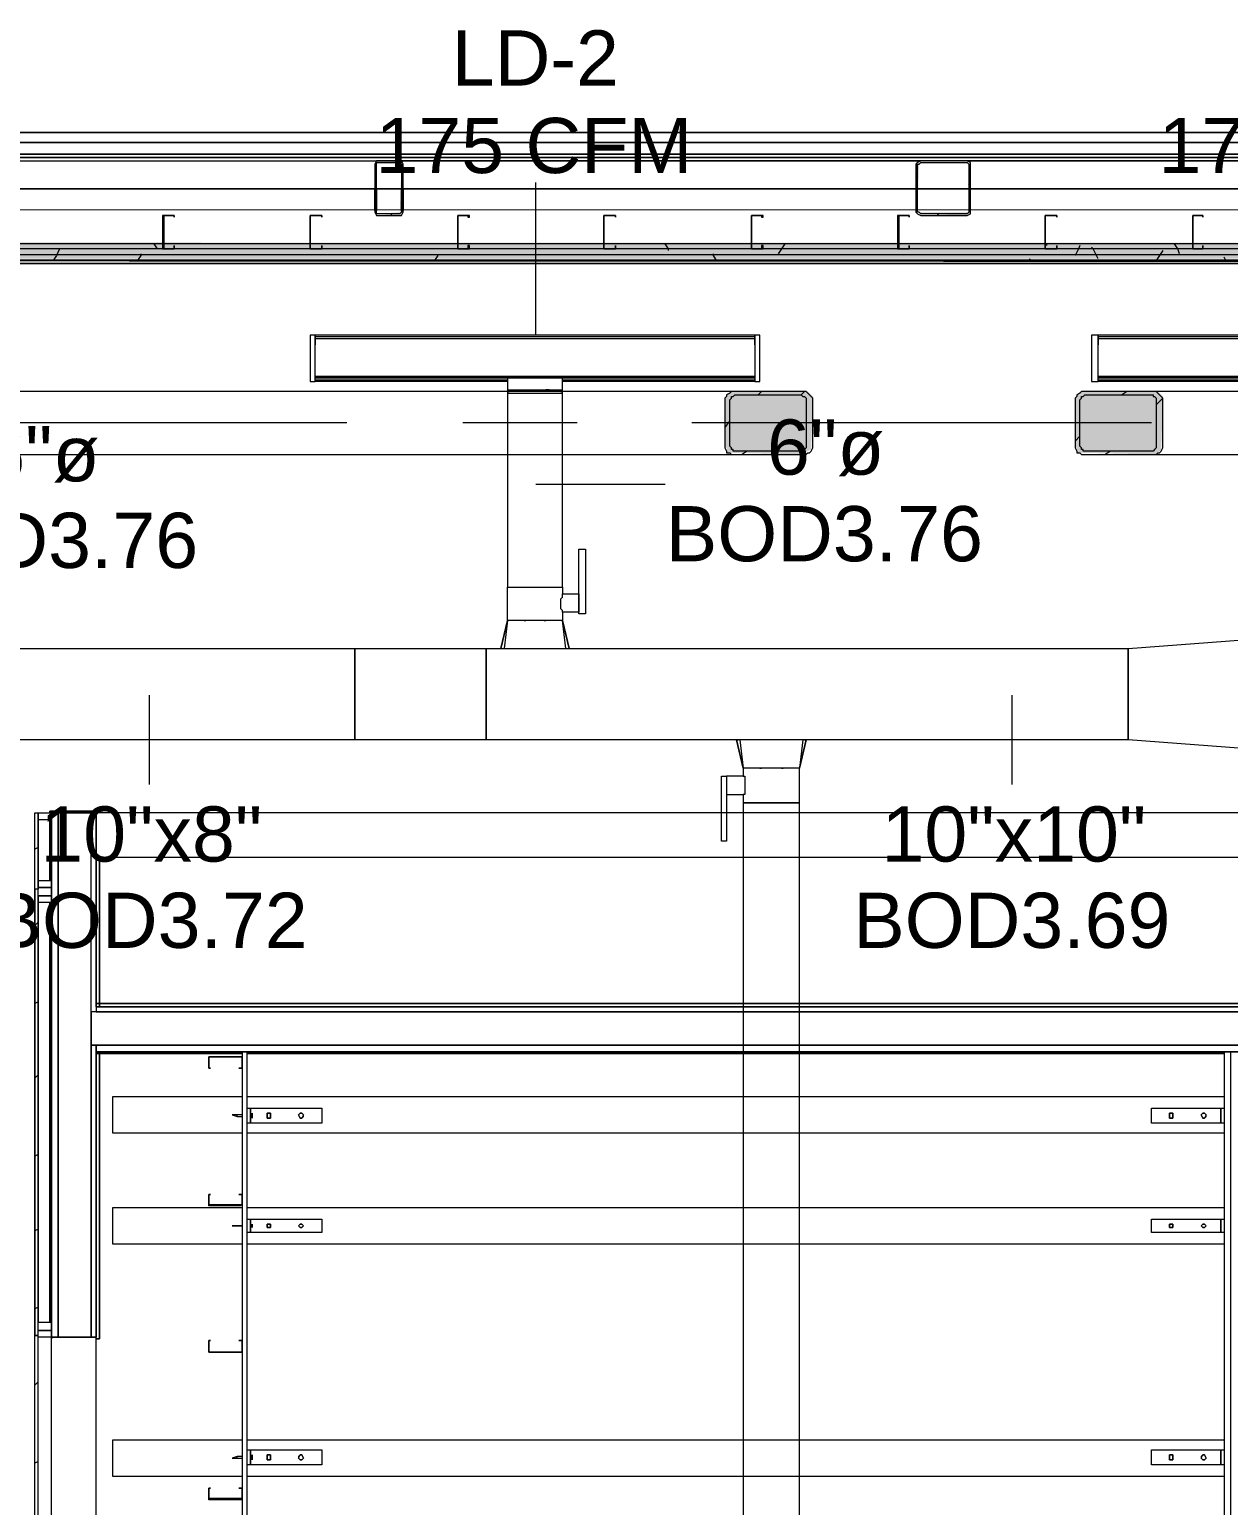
# Model space of a CAD drawing. Header units: metres. Extents: x 29 to 268, y -7 to 151.
# Drawn here: x 76.382 to 79.695, y 44.819 to 48.896 of the extents above; entities that cross this region are included whole.
import ezdxf

# ---------------------------------------------------------------- set-up
doc = ezdxf.new("R2010")
doc.units = ezdxf.units.M
doc.layers.add('HVAC - Ductos', color=5, linetype='Continuous', lineweight=50)
doc.layers.add('PDF2_Geometry', color=7, linetype='Continuous', true_color=0xaaaaaa)
doc.layers.add('PDF2_Solid Fills', color=7, linetype='Continuous', true_color=0xffffff)
doc.layers.add('PDF2_Text', color=7, linetype='Continuous')
doc.styles.add('PDF Helvetica', font='')
doc.styles.get('PDF Helvetica').set_extended_font_data('Helvetica')

msp = doc.modelspace()

# ---------------------------------------------------------------- hatches: boundary and pattern name
at = {"layer": 'PDF2_Solid Fills', "lineweight": 0, "transparency": 33554559}
h = msp.add_hatch(color=256, dxfattribs=at)
h.paths.add_polyline_path([(77.4097, 48.5243), (77.4052, 48.3914), (77.341, 48.3868), (77.4097, 48.3822), (77.4097, 48.3868), (77.4143, 48.5243)])
h.paths.add_polyline_path([(77.4143, 48.5289), (77.4143, 48.5334), (77.3456, 48.5334)])
h.paths.add_polyline_path([(77.341, 48.5243), (77.3364, 48.5243), (77.3364, 48.3914)])
for points in [[(78.9727, 48.3868), (78.9819, 48.3868), (78.9819, 48.5334), (78.8352, 48.5334), (78.8306, 48.5289), (78.8306, 48.3914), (78.8352, 48.396), (78.8398, 48.5289), (78.9773, 48.5289), (78.9773, 48.3914), (78.8352, 48.3914), (78.8443, 48.3868), (78.9727, 48.3822)], [(46.7012, 48.2768), (92.9887, 48.2768), (93.2036, 48.2722), (93.204, 48.2722), (93.204, 48.2906), (46.7012, 48.2906)], [(46.7012, 48.263), (92.9887, 48.263), (93.2024, 48.2585), (93.204, 48.2585), (93.204, 48.2768), (46.7012, 48.2768)], [(78.3219, 47.7268), (78.5185, 47.7222), (78.5189, 47.7222), (78.5189, 47.7268), (78.5327, 47.7314), (78.5419, 47.736), (78.5464, 47.8818), (78.5464, 47.8826), (78.5327, 47.8964), (78.3173, 47.8964), (78.3127, 47.8918), (78.3081, 47.8872), (78.3035, 47.878), (78.3035, 47.7406), (78.3081, 47.7406), (78.3081, 47.7268)], [(79.2752, 47.8872), (79.2706, 47.878), (79.2706, 47.7406), (79.2752, 47.7406), (79.2752, 47.7268), (79.2889, 47.7268), (79.4947, 47.7222), (79.4952, 47.7222), (79.4952, 47.7268), (79.5043, 47.7314), (79.5089, 47.736), (79.5135, 47.8826), (79.4998, 47.8964), (79.2843, 47.8964), (79.2798, 47.8918)]]:
    msp.add_hatch(color=256, dxfattribs=at).paths.add_polyline_path(points)
h = msp.add_hatch(color=256, dxfattribs=at)
h.paths.add_polyline_path([(46.7012, 48.2952), (46.7057, 48.3089), (46.7012, 48.3089)])
h.paths.add_polyline_path([(93.204, 48.3043), (71.4743, 48.3089), (49.552, 48.3089), (49.552, 48.2906), (93.204, 48.2906)])
h.paths.add_polyline_path([(49.5474, 48.2906), (49.5474, 48.3089), (48.7408, 48.3089), (48.7408, 48.2906)])
h.paths.add_polyline_path([(48.7362, 48.2906), (48.7362, 48.3089), (46.7103, 48.3089), (46.7103, 48.2952), (47.4482, 48.2952)])

# ---------------------------------------------------------------- linework, layer by layer
at = {"layer": 'HVAC - Ductos', "lineweight": 0}
for points in [[(77.781, 48.0522), (77.781, 48.4739)], [(78.386, 48.0293), (78.386, 48.0522), (78.386, 48.0476), (77.1714, 48.0476), (77.1714, 48.0522), (77.1714, 48.0293)], [(78.386, 48.0522), (77.1714, 48.0522)], [(80.5448, 48.0293), (80.5448, 48.0522), (80.5448, 48.0476), (79.3348, 48.0476), (79.3348, 48.0522), (79.3348, 48.0293)], [(80.5448, 48.0522), (79.3348, 48.0522)], [(77.1714, 47.9789), (77.1714, 47.988), (77.1714, 47.9972)], [(78.386, 47.9972), (78.386, 47.988), (78.386, 47.9789)], [(79.3348, 47.9789), (79.3348, 47.988), (79.3348, 47.9972)], [(77.7031, 47.9239), (77.1714, 47.9239), (77.1714, 47.9284), (77.1714, 47.9468), (77.1714, 47.956)], [(78.386, 47.956), (78.386, 47.9468), (78.386, 47.9284), (78.386, 47.9239), (77.8543, 47.9239)], [(79.8619, 47.9239), (79.3348, 47.9239), (79.3348, 47.9284), (79.3348, 47.9468), (79.3348, 47.956)], [(77.1714, 47.9422), (77.1714, 47.9468), (77.1714, 47.9514)], [(77.1714, 47.9284), (77.7031, 47.9284)], [(77.8543, 47.9284), (78.386, 47.9284)], [(78.386, 47.9514), (78.386, 47.9468), (78.386, 47.9422)], [(79.3348, 47.9422), (79.3348, 47.9468), (79.3348, 47.9514)], [(79.3348, 47.9284), (79.8619, 47.9284)], [(77.7077, 47.8918), (77.7031, 47.8918), (77.7031, 47.3556), (77.7123, 47.3556), (77.726, 47.3556), (77.7397, 47.3556), (77.7581, 47.3556), (77.781, 47.3556), (77.7994, 47.3556), (77.8177, 47.3556), (77.8315, 47.3556), (77.8451, 47.3556), (77.8543, 47.3556), (77.8543, 47.3372), (77.9002, 47.3372), (77.9002, 47.3326), (77.9002, 47.328), (77.9002, 47.3234), (77.9002, 47.3188), (77.9002, 47.3097), (77.9002, 47.3051), (77.9002, 47.296), (77.9002, 47.2914), (77.9002, 47.2868), (77.8543, 47.2868), (77.8543, 47.2639), (77.8497, 47.2639), (77.8451, 47.2639), (77.8315, 47.2639), (77.8177, 47.2639), (77.7994, 47.2639), (77.781, 47.2639), (77.7581, 47.2639), (77.7397, 47.2639), (77.726, 47.2639), (77.7123, 47.2639), (77.7077, 47.2639), (77.7031, 47.2639), (77.6939, 47.186)], [(77.7031, 47.901), (77.7077, 47.901), (77.726, 47.901), (77.7489, 47.901), (77.781, 47.901), (77.8085, 47.901), (77.836, 47.901), (77.8497, 47.901), (77.8543, 47.901)], [(77.7031, 47.2639), (77.7031, 47.3556), (77.7123, 47.3556), (77.726, 47.3556), (77.7397, 47.3556), (77.7581, 47.3556), (77.781, 47.3556), (77.7994, 47.3556), (77.8177, 47.3556), (77.8315, 47.3556), (77.8451, 47.3556), (77.8543, 47.3556), (77.8543, 47.8918), (77.8497, 47.8918)], [(77.7123, 47.8918), (77.726, 47.8918), (77.7397, 47.8918), (77.7489, 47.8918)], [(77.7535, 47.8918), (77.7581, 47.8918), (77.781, 47.8918), (77.7994, 47.8918), (77.8039, 47.8918)], [(77.8177, 47.901), (77.8085, 47.901)], [(77.8085, 47.8918), (77.8177, 47.8918), (77.8315, 47.8918), (77.8451, 47.8918)], [(77.781, 47.6397), (78.1385, 47.6397)], [(77.8543, 47.2868), (77.8543, 47.2914), (77.8497, 47.296), (77.8497, 47.3051), (77.8497, 47.3143), (77.8497, 47.3234), (77.8543, 47.328), (77.8543, 47.3326), (77.8543, 47.3372)], [(77.6847, 47.186), (77.7031, 47.2639), (77.6847, 47.186)], [(77.7077, 47.2639), (77.7077, 47.2639)], [(77.7077, 47.2639), (77.7077, 47.2639)], [(77.8543, 47.186), (77.8635, 47.186), (77.8681, 47.186), (77.8727, 47.186), (77.8543, 47.2639), (77.8727, 47.186)], [(77.8635, 47.186), (77.8543, 47.2639)], [(77.6847, 47.186), (77.6893, 47.186), (77.6939, 47.186), (77.7031, 47.186)], [(77.6847, 47.186), (77.6847, 47.186)], [(77.7077, 47.186), (77.726, 47.186)], [(77.7306, 47.186), (77.7352, 47.186), (77.7443, 47.186), (77.7581, 47.186), (77.7627, 47.186), (77.7673, 47.186), (77.7902, 47.186), (77.7948, 47.186), (77.7994, 47.186), (77.8131, 47.186), (77.8223, 47.186), (77.8269, 47.186), (77.8315, 47.186), (77.8497, 47.186)], [(77.8727, 47.186), (77.8727, 47.186)], [(76.7131, 47.0576), (76.7131, 46.8101)], [(79.0965, 47.0576), (79.0965, 46.8101)], [(78.3356, 46.9338), (78.3539, 46.856), (78.3356, 46.9338)], [(78.3815, 46.9338), (78.3769, 46.9338), (78.3585, 46.9338), (78.3494, 46.9338), (78.3448, 46.9338), (78.3539, 46.856)], [(78.4089, 46.9338), (78.3997, 46.9338), (78.3906, 46.9338), (78.386, 46.9338)], [(78.4135, 46.9338), (78.4135, 46.9338)], [(78.4456, 46.9338), (78.441, 46.9338), (78.4181, 46.9338)], [(78.4502, 46.9338), (78.4502, 46.9338)], [(78.5235, 46.9338), (78.5281, 46.9338), (78.5235, 46.9338), (78.5189, 46.9338), (78.5143, 46.9338), (78.5052, 46.9338), (78.4869, 46.9338), (78.4777, 46.9338), (78.4731, 46.9338), (78.4639, 46.9338), (78.4548, 46.9338)], [(78.5189, 46.9338), (78.5097, 46.856), (78.5281, 46.9338), (78.5097, 46.856), (78.5052, 46.856)], [(78.5235, 46.9338), (78.5281, 46.9338), (78.5235, 46.9338)], [(78.3631, 46.856), (78.3585, 46.856)], [(78.3815, 46.856), (78.3769, 46.856)], [(78.4089, 46.856), (78.4043, 46.856), (78.3997, 46.856), (78.4043, 46.856)], [(78.4365, 46.856), (78.4319, 46.856), (78.4273, 46.856)], [(78.4593, 46.856), (78.4639, 46.856), (78.4593, 46.856), (78.4548, 46.856)], [(78.4869, 46.856), (78.4823, 46.856)], [(78.5006, 46.856), (78.496, 46.856)], [(78.3539, 46.833), (78.3585, 46.833), (78.3585, 46.8284), (78.3585, 46.8193), (78.3585, 46.8101), (78.3585, 46.801), (78.3585, 46.7918), (78.3585, 46.7872), (78.3585, 46.7826), (78.3539, 46.7826)], [(78.5097, 44.1976), (78.5097, 46.7597), (78.5052, 46.7597), (78.496, 46.7597), (78.4869, 46.7597), (78.4685, 46.7597), (78.4502, 46.7597), (78.4319, 46.7597), (78.4135, 46.7597), (78.3952, 46.7597), (78.3769, 46.7597), (78.3677, 46.7597), (78.3585, 46.7597), (78.3539, 46.7597), (78.3539, 44.1976)]]:
    msp.add_lwpolyline(points, dxfattribs=at)
for points in [[(77.1577, 48.0522), (77.1577, 47.9239), (77.1714, 47.9239), (77.1714, 48.0522)], [(78.386, 47.9376), (77.1714, 47.9376), (77.1714, 48.043), (78.386, 48.043), (78.386, 47.9376), (78.386, 47.933), (77.1714, 47.933), (77.1714, 47.9376)], [(77.1714, 48.0339), (77.1714, 48.0293), (77.1714, 48.0247), (77.1714, 48.0293)], [(78.3997, 48.0522), (78.386, 48.0522), (78.386, 47.9239), (78.3997, 47.9239)], [(78.386, 48.0247), (78.386, 48.0293), (78.386, 48.0339), (78.386, 48.0293)], [(79.3165, 48.0522), (79.3165, 47.9239), (79.3348, 47.9239), (79.3348, 48.0522)], [(80.5448, 47.9376), (79.3348, 47.9376), (79.3348, 48.043), (80.5448, 48.043), (80.5448, 47.9376), (80.5448, 47.933), (79.3348, 47.933), (79.3348, 47.9376)], [(79.3348, 48.0339), (79.3348, 48.0293), (79.3348, 48.0247), (79.3348, 48.0293)], [(77.7031, 47.901), (77.7031, 47.8918), (77.7077, 47.8918), (77.726, 47.8918), (77.7489, 47.8918), (77.781, 47.8918), (77.8085, 47.8918), (77.8315, 47.8918), (77.8497, 47.8918), (77.8543, 47.8918), (77.8543, 47.901), (77.8543, 47.933), (77.8451, 47.933), (77.8315, 47.933), (77.8177, 47.933), (77.7994, 47.933), (77.781, 47.933), (77.7581, 47.933), (77.7397, 47.933), (77.726, 47.933), (77.7123, 47.933), (77.7031, 47.933)], [(77.9185, 47.2822), (77.9002, 47.2822), (77.9002, 47.461), (77.9185, 47.461)], [(77.7535, 47.2639), (77.7489, 47.2639)], [(77.8085, 47.2639), (77.8039, 47.2639)], [(77.2814, 46.9338), (74.2335, 46.9338), (74.2335, 47.186), (77.2814, 47.186)], [(77.2814, 47.186), (77.6435, 47.186), (77.6435, 46.9338), (77.2814, 46.9338)], [(79.4173, 46.9338), (77.6435, 46.9338), (77.6435, 47.186), (79.4173, 47.186)], [(79.7839, 46.9064), (79.4173, 46.9338), (79.4173, 47.186), (79.7839, 47.2134)], [(78.3402, 46.9338), (78.3356, 46.9338)], [(78.5097, 46.856), (78.5052, 46.856), (78.5006, 46.856), (78.496, 46.856), (78.4869, 46.856), (78.4685, 46.856), (78.4502, 46.856), (78.4319, 46.856), (78.4135, 46.856), (78.3952, 46.856), (78.3769, 46.856), (78.3677, 46.856), (78.3631, 46.856), (78.3585, 46.856), (78.3539, 46.856), (78.3539, 46.833), (78.3081, 46.833), (78.3081, 46.6543), (78.2943, 46.6543), (78.2943, 46.833), (78.3081, 46.833), (78.3081, 46.8284), (78.3081, 46.8193), (78.3081, 46.8147), (78.3081, 46.8056), (78.3081, 46.801), (78.3081, 46.7918), (78.3081, 46.7872), (78.3081, 46.7826), (78.3539, 46.7826), (78.3539, 46.7597), (78.3585, 46.7597), (78.3677, 46.7597), (78.3769, 46.7597), (78.3952, 46.7597), (78.4135, 46.7597), (78.4319, 46.7597), (78.4502, 46.7597), (78.4685, 46.7597), (78.4869, 46.7597), (78.496, 46.7597), (78.5052, 46.7597), (78.5097, 46.7597)]]:
    msp.add_lwpolyline(points, close=True, dxfattribs=at)
at = {"layer": 'PDF2_Geometry', "lineweight": 0}
for points in [[(74.3068, 48.6114), (75.8423, 48.6114), (77.3731, 48.6114), (75.8423, 48.6114), (74.3068, 48.6114), (72.7714, 48.6114)], [(78.9085, 48.6114), (80.4394, 48.6114), (81.9748, 48.6114), (80.4394, 48.6114), (78.9085, 48.6114), (77.3731, 48.6114)], [(77.3731, 48.5839), (75.8423, 48.5839)], [(78.9085, 48.5839), (77.3731, 48.5839)], [(80.4394, 48.5839), (78.9085, 48.5839)], [(77.3731, 48.5518), (75.8423, 48.5518)], [(77.3731, 48.5426), (75.8423, 48.5426)], [(77.4143, 48.5243), (77.4097, 48.5334), (77.4052, 48.5334), (77.3456, 48.5334), (77.341, 48.5334), (77.3364, 48.5243), (77.3364, 48.3914), (77.341, 48.3822), (77.3456, 48.3822), (77.4052, 48.3822), (77.4097, 48.3822), (77.4143, 48.3914)], [(77.3456, 48.5289), (77.4052, 48.5289), (77.4097, 48.5243), (77.4097, 48.3914), (77.4052, 48.3868), (77.3456, 48.3868), (77.341, 48.3868), (77.341, 48.3914), (77.341, 48.5243), (77.341, 48.5289)], [(78.9085, 48.5518), (77.3731, 48.5518)], [(78.9085, 48.5426), (77.3731, 48.5426)], [(78.8443, 48.3822), (78.9727, 48.3822), (78.9819, 48.3868), (78.9819, 48.3914), (78.9819, 48.5243), (78.9819, 48.5289), (78.9727, 48.5334), (78.8443, 48.5334), (78.8352, 48.5289), (78.8306, 48.5243), (78.8306, 48.3914), (78.8352, 48.3868)], [(78.9773, 48.3914), (78.9727, 48.3868), (78.8443, 48.3868), (78.8398, 48.3914), (78.8352, 48.3914), (78.8352, 48.5243), (78.8398, 48.5243), (78.8443, 48.5289), (78.9727, 48.5289), (78.9773, 48.5243)], [(80.4394, 48.5518), (78.9085, 48.5518)], [(80.4394, 48.5426), (78.9085, 48.5426)], [(75.8789, 48.4556), (77.3364, 48.4556)], [(77.341, 48.4556), (77.3731, 48.4556)], [(77.3731, 48.4556), (77.4097, 48.4556)], [(77.4143, 48.4556), (78.8306, 48.4556)], [(78.9085, 48.4556), (78.9773, 48.4556), (78.9085, 48.4556), (78.8352, 48.4556)], [(78.9819, 48.4556), (80.4027, 48.4556)], [(76.7819, 48.3822), (76.7543, 48.3822), (76.7497, 48.3822), (76.7497, 48.2906), (76.7543, 48.2906), (76.7819, 48.2906), (76.7819, 48.2997), (76.7819, 48.2906), (76.7543, 48.2906), (76.7543, 48.3822), (76.7819, 48.3822), (76.7819, 48.3776)], [(77.1897, 48.3822), (77.1577, 48.3822), (77.1577, 48.2906), (77.1897, 48.2906), (77.1897, 48.2997), (77.1897, 48.2906), (77.1577, 48.2906), (77.1577, 48.3822), (77.1897, 48.3822), (77.1897, 48.3776)], [(77.5977, 48.3822), (77.5656, 48.3822), (77.5656, 48.2906), (77.5977, 48.2906), (77.5977, 48.2997), (77.5931, 48.2997), (77.5931, 48.2906), (77.5656, 48.2906), (77.5656, 48.3822), (77.5931, 48.3822), (77.5931, 48.3776), (77.5977, 48.3776)], [(78.001, 48.3822), (77.9735, 48.3822), (77.9689, 48.3822), (77.9689, 48.2906), (77.9735, 48.2906), (78.001, 48.2906), (78.001, 48.2997), (78.001, 48.2906), (77.9735, 48.2906), (77.9689, 48.2906), (77.9689, 48.3822), (77.9735, 48.3822), (78.001, 48.3822), (78.001, 48.3776)], [(78.4089, 48.3822), (78.3769, 48.3822), (78.3769, 48.2906), (78.4089, 48.2906), (78.4089, 48.2997), (78.4043, 48.2997), (78.4043, 48.2906), (78.3769, 48.2906), (78.3769, 48.3822), (78.4043, 48.3822), (78.4043, 48.3776), (78.4089, 48.3776)], [(78.8123, 48.3822), (78.7847, 48.3822), (78.7802, 48.3822), (78.7802, 48.2906), (78.7847, 48.2906), (78.8123, 48.2906), (78.8123, 48.2997), (78.8123, 48.2906), (78.7847, 48.2906), (78.7847, 48.3822), (78.8123, 48.3822), (78.8123, 48.3776)], [(79.2202, 48.3822), (79.1881, 48.3822), (79.1881, 48.2906), (79.2202, 48.2906), (79.2202, 48.2997), (79.2202, 48.2906), (79.1881, 48.2906), (79.1881, 48.3822), (79.2202, 48.3822), (79.2202, 48.3776)], [(79.6235, 48.3822), (79.5961, 48.3822), (79.5961, 48.2906), (79.6235, 48.2906), (79.6235, 48.2997), (79.6235, 48.2906), (79.5961, 48.2906), (79.5961, 48.3822), (79.6235, 48.3822), (79.6235, 48.3776)], [(74.4077, 48.2493), (83.4049, 48.2493)], [(74.4077, 48.2493), (83.4049, 48.2493)], [(78.3356, 47.8964), (78.3265, 47.8964), (78.3219, 47.8964), (78.3173, 47.8918), (78.3081, 47.8872), (78.3081, 47.8826), (78.3035, 47.878), (78.3035, 47.8734), (78.3035, 47.7452), (78.3035, 47.7406), (78.3081, 47.7314), (78.3081, 47.7268), (78.3173, 47.7268), (78.3219, 47.7222), (78.3265, 47.7222), (78.3356, 47.7222), (78.5143, 47.7222), (78.5189, 47.7222), (78.5281, 47.7222), (78.5327, 47.7268), (78.5373, 47.7268), (78.5419, 47.7314), (78.5465, 47.7406), (78.5465, 47.7452), (78.5465, 47.8734), (78.5465, 47.878), (78.5419, 47.8826), (78.5373, 47.8872), (78.5327, 47.8918), (78.5281, 47.8964), (78.5189, 47.8964), (78.5143, 47.8964)], [(78.3173, 47.7452), (78.3173, 47.8734), (78.3219, 47.878), (78.3219, 47.8826), (78.3265, 47.8826), (78.331, 47.8872), (78.3356, 47.8872), (78.5143, 47.8872), (78.5189, 47.8826), (78.5235, 47.8826), (78.5281, 47.878), (78.5281, 47.8734), (78.5281, 47.7452), (78.5281, 47.7406), (78.5235, 47.736), (78.5189, 47.7314), (78.5143, 47.7314), (78.3356, 47.7314), (78.331, 47.7314), (78.3265, 47.7314), (78.3265, 47.736), (78.3219, 47.736), (78.3219, 47.7406)], [(79.4815, 47.7222), (79.4861, 47.7222), (79.4952, 47.7222), (79.4998, 47.7268), (79.5043, 47.7268), (79.5089, 47.7314), (79.5135, 47.7406), (79.5135, 47.7452), (79.5135, 47.8734), (79.5135, 47.878), (79.5089, 47.8826), (79.5043, 47.8872), (79.4998, 47.8918), (79.4952, 47.8964), (79.4861, 47.8964), (79.4815, 47.8964), (79.3027, 47.8964), (79.2935, 47.8964), (79.2889, 47.8964), (79.2843, 47.8918), (79.2752, 47.8872), (79.2752, 47.8826), (79.2706, 47.878), (79.2706, 47.8734), (79.2706, 47.7452), (79.2706, 47.7406), (79.2752, 47.7314), (79.2752, 47.7268), (79.2843, 47.7268), (79.2889, 47.7222), (79.2935, 47.7222), (79.3027, 47.7222)], [(79.4952, 47.8734), (79.4952, 47.7452), (79.4952, 47.7406), (79.4906, 47.736), (79.4861, 47.7314), (79.4815, 47.7314), (79.3027, 47.7314), (79.2981, 47.7314), (79.2935, 47.7314), (79.2935, 47.736), (79.2889, 47.736), (79.2889, 47.7406), (79.2843, 47.7452), (79.2843, 47.8734), (79.2889, 47.878), (79.2889, 47.8826), (79.2935, 47.8826), (79.2981, 47.8872), (79.3027, 47.8872), (79.4815, 47.8872), (79.4861, 47.8872), (79.4861, 47.8826), (79.4906, 47.8826), (79.4952, 47.878)], [(76.5756, 46.7368), (76.4427, 46.7368), (76.4427, 46.7322), (76.4427, 46.7368), (76.5756, 46.7368), (76.5756, 46.7322)], [(76.5664, 46.196), (76.5664, 46.7322), (76.5664, 46.6084)], [(80.1185, 46.1822), (80.1185, 46.7322), (80.1185, 46.196), (80.1185, 46.6084), (80.1185, 46.7322), (80.1323, 46.7322), (80.1323, 46.1822), (80.1185, 46.1822), (80.1185, 46.196), (76.5664, 46.196), (76.5664, 46.1822)], [(76.4381, 46.7139), (76.4381, 46.5443)], [(76.5664, 46.6084), (76.5664, 46.196), (80.1185, 46.196), (80.1185, 46.6084)], [(76.5756, 46.196), (76.5756, 46.6084)], [(76.4427, 45.3251), (76.4427, 46.4847), (76.406, 46.4847), (76.406, 46.503), (76.4427, 46.503), (76.406, 46.503), (76.406, 45.3251)], [(76.4381, 46.4847), (76.4381, 45.3251)], [(76.5664, 46.2051), (80.1185, 46.2051)], [(80.1323, 46.0905), (80.1323, 46.1822), (76.5527, 46.1822), (76.5527, 46.0905)], [(80.1185, 46.196), (76.5664, 46.196)], [(76.5664, 45.2792), (76.5756, 45.2792), (76.5756, 46.0722), (76.5756, 45.2792)], [(76.5664, 46.0676), (76.9698, 46.0676)], [(76.8781, 46.0584), (76.9652, 46.0584), (76.9698, 46.0584), (76.9698, 46.0264), (76.9606, 46.0264), (76.9698, 46.0264), (76.9698, 46.0584), (76.9652, 46.0584), (76.8781, 46.0584), (76.8781, 46.0264)], [(76.9835, 46.0676), (79.6831, 46.0676)], [(76.8827, 46.0264), (76.8781, 46.0264)], [(76.9927, 45.8751), (76.9927, 45.9164)], [(79.6831, 45.8751), (79.6739, 45.8751), (79.4815, 45.8751), (79.4815, 45.9164), (79.6739, 45.9164), (79.6831, 45.9164)], [(79.6739, 45.8751), (79.6739, 45.9164)], [(76.9927, 45.898), (76.9927, 45.9026), (76.9927, 45.898), (76.9927, 45.8889)], [(76.9973, 45.898), (76.9973, 45.9026), (76.9973, 45.898), (76.9973, 45.8889)], [(77.0477, 45.898), (77.0477, 45.9026), (77.0385, 45.9026), (77.0385, 45.898), (77.0385, 45.8889), (77.0477, 45.8889), (77.0477, 45.8934)], [(77.0385, 45.898), (77.0385, 45.9026), (77.0477, 45.9026), (77.0477, 45.898), (77.0477, 45.8889), (77.0385, 45.8889)], [(77.1393, 45.898), (77.1347, 45.9026), (77.1302, 45.9026), (77.1256, 45.898), (77.1302, 45.8889), (77.1347, 45.8889), (77.1393, 45.8934)], [(77.1256, 45.898), (77.1302, 45.9026), (77.1347, 45.9026), (77.1393, 45.898), (77.1347, 45.8889), (77.1302, 45.8889)], [(79.5411, 45.898), (79.5411, 45.9026), (79.5319, 45.9026), (79.5319, 45.898), (79.5319, 45.8889), (79.5411, 45.8889), (79.5411, 45.8934)], [(79.5319, 45.898), (79.5319, 45.9026), (79.5411, 45.9026), (79.5411, 45.898), (79.5411, 45.8889), (79.5319, 45.8889)], [(79.6327, 45.898), (79.6281, 45.9026), (79.6235, 45.9026), (79.6189, 45.898), (79.6235, 45.8889), (79.6281, 45.8889), (79.6327, 45.8934)], [(79.6189, 45.898), (79.6235, 45.9026), (79.6281, 45.9026), (79.6327, 45.898), (79.6281, 45.8889), (79.6235, 45.8889)], [(79.6739, 45.898), (79.6739, 45.9026), (79.6739, 45.898), (79.6739, 45.8889), (79.6739, 45.898), (79.6739, 45.9026), (79.6739, 45.898), (79.6739, 45.8889)], [(76.8781, 45.6505), (76.9652, 45.6505), (76.9698, 45.6505), (76.9698, 45.678), (76.9606, 45.678), (76.9698, 45.678), (76.9698, 45.6505), (76.9652, 45.646), (76.8781, 45.646), (76.8781, 45.6505), (76.8781, 45.678)], [(76.8827, 45.678), (76.8781, 45.678)], [(76.9927, 45.5726), (76.9927, 45.6093)], [(76.9927, 45.591), (76.9927, 45.5955), (76.9927, 45.591), (76.9927, 45.5864)], [(76.9973, 45.591), (76.9973, 45.5955), (76.9973, 45.591), (76.9973, 45.5864)], [(77.0477, 45.591), (77.0477, 45.5955), (77.0385, 45.5955), (77.0385, 45.591), (77.0385, 45.5864), (77.0477, 45.5864)], [(77.0385, 45.591), (77.0385, 45.5955), (77.0477, 45.5955), (77.0477, 45.591), (77.0477, 45.5864), (77.0385, 45.5864)], [(77.1393, 45.591), (77.1347, 45.5955), (77.1302, 45.5955), (77.1256, 45.591), (77.1302, 45.5864), (77.1347, 45.5864)], [(77.1256, 45.591), (77.1302, 45.5955), (77.1347, 45.5955), (77.1393, 45.591), (77.1347, 45.5864), (77.1302, 45.5864)], [(79.6831, 45.5726), (79.6739, 45.5726), (79.4815, 45.5726), (79.4815, 45.6093), (79.6739, 45.6093), (79.6831, 45.6093)], [(79.5411, 45.591), (79.5411, 45.5955), (79.5319, 45.5955), (79.5319, 45.591), (79.5319, 45.5864), (79.5411, 45.5864)], [(79.5319, 45.591), (79.5319, 45.5955), (79.5411, 45.5955), (79.5411, 45.591), (79.5411, 45.5864), (79.5319, 45.5864)], [(79.6327, 45.591), (79.6281, 45.5955), (79.6235, 45.5955), (79.6189, 45.591), (79.6235, 45.5864), (79.6281, 45.5864)], [(79.6189, 45.591), (79.6235, 45.5955), (79.6281, 45.5955), (79.6327, 45.591), (79.6281, 45.5864), (79.6235, 45.5864)], [(79.6739, 45.5726), (79.6739, 45.6093)], [(79.6739, 45.591), (79.6739, 45.5955), (79.6739, 45.591), (79.6739, 45.5864), (79.6739, 45.591), (79.6739, 45.5955), (79.6739, 45.591), (79.6739, 45.5864)], [(76.8781, 45.2426), (76.9652, 45.2426), (76.9698, 45.2426), (76.9698, 45.2747), (76.9606, 45.2747), (76.9698, 45.2747), (76.9698, 45.2426), (76.9652, 45.2426), (76.8781, 45.2426), (76.8781, 45.2747)], [(76.8827, 45.2747), (76.8781, 45.2747)], [(76.9927, 44.9309), (76.9927, 44.9722)], [(76.9927, 44.9492), (76.9927, 44.9584), (76.9927, 44.9492), (76.9927, 44.9447)], [(76.9973, 44.9492), (76.9973, 44.9584), (76.9973, 44.9492), (76.9973, 44.9447)], [(77.0477, 44.9492), (77.0477, 44.9584), (77.0385, 44.9584), (77.0385, 44.9538), (77.0385, 44.9492), (77.0385, 44.9447), (77.0477, 44.9447)], [(77.0385, 44.9492), (77.0385, 44.9584), (77.0477, 44.9584), (77.0477, 44.9492), (77.0477, 44.9447), (77.0385, 44.9447)], [(77.1393, 44.9492), (77.1347, 44.9584), (77.1302, 44.9584), (77.1256, 44.9538), (77.1256, 44.9492), (77.1302, 44.9447), (77.1347, 44.9447)], [(77.1256, 44.9492), (77.1302, 44.9584), (77.1347, 44.9584), (77.1393, 44.9492), (77.1347, 44.9447), (77.1302, 44.9447)], [(79.6831, 44.9309), (79.6739, 44.9309), (79.4815, 44.9309), (79.4815, 44.9722), (79.6739, 44.9722), (79.6831, 44.9722)], [(79.5411, 44.9492), (79.5411, 44.9584), (79.5319, 44.9584), (79.5319, 44.9538), (79.5319, 44.9492), (79.5319, 44.9447), (79.5411, 44.9447)], [(79.5319, 44.9492), (79.5319, 44.9584), (79.5411, 44.9584), (79.5411, 44.9492), (79.5411, 44.9447), (79.5319, 44.9447)], [(79.6327, 44.9492), (79.6281, 44.9584), (79.6235, 44.9584), (79.6189, 44.9538), (79.6189, 44.9492), (79.6235, 44.9447), (79.6281, 44.9447)], [(79.6189, 44.9492), (79.6235, 44.9584), (79.6281, 44.9584), (79.6327, 44.9492), (79.6281, 44.9447), (79.6235, 44.9447)], [(79.6739, 44.9309), (79.6739, 44.9722)], [(79.6739, 44.9492), (79.6739, 44.9584), (79.6739, 44.9492), (79.6739, 44.9447), (79.6739, 44.9492), (79.6739, 44.9584), (79.6739, 44.9492), (79.6739, 44.9447)], [(76.8781, 44.8392), (76.9652, 44.8392), (76.9698, 44.8392), (76.9698, 44.8668), (76.9606, 44.8668), (76.9698, 44.8668), (76.9698, 44.8392), (76.9698, 44.8346), (76.9652, 44.8346), (76.8781, 44.8346), (76.8781, 44.8392), (76.8781, 44.8668)], [(76.8827, 44.8668), (76.8781, 44.8668)]]:
    msp.add_lwpolyline(points, close=True, dxfattribs=at)
for points in [[(77.4097, 48.6114), (77.3364, 48.6114)], [(78.9452, 48.6114), (78.8673, 48.6114)], [(75.8101, 48.5334), (74.371, 48.5334), (75.8423, 48.5334), (77.3731, 48.5334), (78.8443, 48.5334), (77.4052, 48.5334)], [(75.8698, 48.5334), (77.3456, 48.5334)], [(80.4119, 48.5334), (78.9727, 48.5334), (80.4394, 48.5334), (81.9748, 48.5334), (83.4415, 48.5334), (82.0023, 48.5334)], [(77.3364, 48.396), (77.3364, 48.4556)], [(77.341, 48.4556), (77.341, 48.396)], [(77.4097, 48.396), (77.4097, 48.4556)], [(77.4143, 48.4556), (77.4143, 48.396)], [(78.8306, 48.4556), (78.8306, 48.396)], [(78.9773, 48.4693), (78.9819, 48.4784)], [(78.9819, 48.396), (78.9819, 48.4556)], [(93.204, 48.396), (46.7012, 48.4006), (41.5357, 48.4006), (41.5357, 48.263), (41.6273, 48.263), (41.6273, 10.5556)], [(77.4097, 48.4097), (77.4143, 48.4143)], [(77.3823, 48.3822), (77.3823, 48.3868)], [(78.8902, 48.3822), (78.8948, 48.3868)], [(93.204, 48.2906), (70.6951, 48.2906)], [(76.7497, 48.3043), (76.3464, 48.3043), (75.9385, 48.3043), (75.5351, 48.3043), (75.1272, 48.3043), (74.7239, 48.3043), (74.316, 48.3043), (73.9126, 48.3043)], [(78.7802, 48.3043), (78.3769, 48.3043), (77.9689, 48.3043), (77.5656, 48.3043), (77.1577, 48.3043), (76.7543, 48.3043)], [(81.6219, 48.3043), (81.2185, 48.3043), (80.8107, 48.3043), (80.4073, 48.3043), (79.9994, 48.3043), (79.5961, 48.3043), (79.1881, 48.3043), (78.7847, 48.3043)], [(93.204, 48.2722), (46.7012, 48.2768), (41.6915, 48.2768)], [(41.7053, 36.0667), (42.7594, 36.0667), (42.7594, 36.0529), (42.4661, 36.0529), (42.7594, 36.0529), (42.7594, 36.0667), (41.7053, 36.0667), (41.7053, 48.263), (46.7012, 48.263), (93.204, 48.2584)], [(74.4077, 48.2584), (83.4049, 48.2539)], [(83.4049, 48.2584), (74.4077, 48.2584)], [(74.4077, 48.2584), (83.4049, 48.2539)], [(83.4049, 48.2584), (74.4077, 48.2584)], [(78.3356, 47.8964), (74.6322, 47.8964)], [(78.3952, 47.8872), (78.4043, 47.8964)], [(78.5143, 47.8872), (78.5235, 47.8964)], [(79.3989, 47.8872), (79.4127, 47.8964)], [(83.1803, 47.8964), (79.4815, 47.8964)], [(79.4952, 47.8597), (79.5135, 47.878)], [(77.2585, 47.8093), (75.9889, 47.8093)], [(77.8956, 47.8093), (77.5793, 47.8093)], [(79.4815, 47.8093), (78.2119, 47.8093)], [(78.3035, 47.7956), (78.3173, 47.8139)], [(79.2706, 47.7589), (79.2843, 47.7726)], [(74.6322, 47.7222), (78.3356, 47.7222)], [(78.3494, 47.7222), (78.3631, 47.7314)], [(79.3531, 47.7222), (79.3669, 47.7314)], [(79.4815, 47.7222), (83.1803, 47.7222)], [(76.406, 39.463), (76.3968, 39.463), (76.3968, 40.398), (76.406, 40.398), (76.406, 41.3742), (76.3968, 41.3742), (76.3968, 42.355), (76.406, 42.355), (76.406, 43.3313), (76.3968, 43.3313), (76.3968, 44.3076), (76.406, 44.3076), (76.406, 45.2884), (76.3968, 45.2884), (76.3968, 46.5214), (76.3968, 46.7322), (76.406, 46.7322), (76.406, 46.5214), (76.3968, 46.5214), (76.3968, 46.7322), (76.406, 46.7322)], [(76.406, 46.7139), (76.4427, 46.7139), (76.4427, 46.5443), (76.406, 46.5443), (76.406, 46.7139), (76.406, 46.7322), (76.4427, 46.7322), (76.5664, 46.7322), (76.4427, 46.7322), (76.4427, 46.7368), (76.4381, 46.7368), (76.4381, 46.7322), (76.4381, 46.7368), (76.4427, 46.7368), (76.4427, 46.7322)], [(80.1185, 46.7322), (76.5664, 46.7322), (76.5664, 46.1822), (76.5527, 46.1822), (76.5527, 46.7322), (76.5664, 46.7322), (76.4427, 46.7322), (76.4427, 45.2838), (76.4427, 45.2792), (76.4427, 45.2838), (76.461, 45.2838), (76.5527, 45.2838), (76.5527, 46.7322), (76.461, 46.7322), (76.461, 45.2838), (76.461, 46.7322), (76.4427, 46.7322), (76.4427, 45.2838), (76.4427, 46.7322), (76.4427, 45.2838)], [(76.4427, 46.7322), (76.4427, 46.7322)], [(80.2423, 46.7322), (80.2423, 45.2884), (80.2423, 46.7322), (80.1185, 46.7322), (80.2423, 46.7322), (80.2423, 45.2884), (80.1185, 45.2884), (80.1185, 46.0722), (80.1185, 45.2884), (80.1185, 46.0722), (76.5664, 46.0722), (76.9698, 46.0722)], [(76.5664, 46.7322), (76.5664, 46.7322)], [(76.4427, 46.7139), (76.4427, 46.5443)], [(76.406, 46.636), (76.3968, 46.6314)], [(76.406, 46.503), (76.406, 46.526), (76.4427, 46.526), (76.406, 46.526), (76.406, 46.5443)], [(76.406, 44.3122), (76.4014, 44.3076), (76.3968, 44.3076), (76.3968, 45.2884), (76.406, 45.2884), (76.406, 46.5214), (76.3968, 46.5214), (76.3968, 45.2884)], [(76.5664, 41.9884), (76.5664, 45.2838), (76.5664, 46.0905), (76.5527, 46.0905), (76.5527, 45.2838), (76.5664, 45.2838), (76.5664, 46.0722), (76.5664, 45.2838), (76.5664, 45.811), (76.5664, 45.2838), (76.4427, 45.2838), (76.406, 45.2838), (76.406, 45.3022), (76.406, 45.3251), (76.4427, 45.3251), (76.4427, 46.4847)], [(76.406, 46.4297), (76.3968, 46.4206)], [(76.406, 46.2097), (76.3968, 46.2051)], [(76.5664, 46.196), (76.5664, 46.196)], [(80.1185, 46.196), (76.5664, 46.196), (80.1185, 46.196)], [(76.5664, 46.196), (76.5664, 46.196)], [(76.5664, 46.0905), (76.5664, 46.0722)], [(80.1185, 46.0905), (76.5664, 46.0905)], [(76.6031, 40.98), (76.5664, 40.98), (76.5664, 41.8647), (76.5664, 40.398), (76.4427, 40.398), (76.4427, 45.2838), (76.5664, 45.2838), (76.5664, 46.0722), (76.9698, 46.0722), (76.9698, 41.9884), (76.9835, 41.9884), (76.9835, 46.0722), (79.6831, 46.0722), (79.6831, 41.9884), (79.7015, 41.9884), (79.7015, 46.0722)], [(76.5664, 46.0722), (80.1185, 46.0722), (76.5664, 46.0722)], [(76.5664, 46.0722), (80.1185, 46.0722)], [(76.8781, 46.0584), (76.8781, 46.0584)], [(76.8781, 46.0584), (76.8781, 46.0584)], [(76.9835, 46.0722), (79.6831, 46.0722)], [(76.406, 46.008), (76.3968, 45.9988)], [(76.8827, 46.0264), (76.8827, 46.0264)], [(76.9606, 46.0264), (76.9606, 46.0264)], [(76.9698, 45.8476), (76.6123, 45.8476), (76.6123, 45.9484), (76.9698, 45.9484)], [(76.9835, 45.9484), (79.6831, 45.9484)], [(76.9835, 45.9164), (76.9927, 45.9164), (77.1897, 45.9164), (77.1897, 45.8751), (76.9927, 45.8751), (76.9835, 45.8751)], [(76.9698, 45.898), (76.956, 45.898), (76.9423, 45.898), (76.956, 45.8934), (76.9698, 45.8934)], [(76.956, 45.898), (76.956, 45.898)], [(76.956, 45.8934), (76.956, 45.898)], [(76.9927, 45.9026), (76.9927, 45.898)], [(76.9927, 45.8934), (76.9927, 45.8889)], [(79.6739, 45.898), (79.6739, 45.9026)], [(79.6739, 45.8889), (79.6739, 45.8934)], [(79.6831, 45.8476), (76.9835, 45.8476)], [(76.406, 45.788), (76.3968, 45.7834)], [(76.8827, 45.678), (76.8827, 45.678)], [(76.9606, 45.678), (76.9606, 45.678)], [(76.9698, 45.5405), (76.6123, 45.5405), (76.6123, 45.6414), (76.9698, 45.6414)], [(76.8781, 45.6505), (76.8781, 45.6505)], [(76.9835, 45.6414), (79.6831, 45.6414)], [(76.956, 45.591), (76.9423, 45.591), (76.956, 45.591)], [(76.9698, 45.591), (76.956, 45.591), (76.9698, 45.591)], [(76.956, 45.591), (76.956, 45.591)], [(76.9835, 45.6093), (76.9927, 45.6093), (77.1897, 45.6093), (77.1897, 45.5726), (76.9927, 45.5726), (76.9835, 45.5726)], [(76.9927, 45.5955), (76.9927, 45.5955)], [(79.6739, 45.5955), (79.6739, 45.5955)], [(76.406, 45.5818), (76.3968, 45.5772)], [(76.9927, 45.5864), (76.9927, 45.5864)], [(79.6739, 45.5864), (79.6739, 45.5864)], [(79.6831, 45.5405), (76.9835, 45.5405)], [(76.406, 45.3664), (76.3968, 45.3618)], [(76.4427, 45.3022), (76.406, 45.3022), (76.4427, 45.3022)], [(76.4427, 45.2838), (76.4427, 45.2838)], [(76.8827, 45.2747), (76.8827, 45.2747)], [(76.9606, 45.2747), (76.9606, 45.2747)], [(76.8781, 45.2426), (76.8781, 45.2426)], [(76.8781, 45.2426), (76.8781, 45.2426)], [(76.406, 45.1601), (76.3968, 45.151)], [(76.9698, 44.8988), (76.6123, 44.8988), (76.6123, 44.9997), (76.9698, 44.9997)], [(76.9835, 44.9997), (79.6831, 44.9997)], [(76.406, 44.9401), (76.3968, 44.9355)], [(76.9698, 44.9538), (76.956, 44.9538), (76.9423, 44.9492), (76.956, 44.9492), (76.9698, 44.9492)], [(76.956, 44.9492), (76.956, 44.9538)], [(76.956, 44.9492), (76.956, 44.9492)], [(76.9835, 44.9722), (76.9927, 44.9722), (77.1897, 44.9722), (77.1897, 44.9309), (76.9927, 44.9309), (76.9835, 44.9309)], [(76.9927, 44.9584), (76.9927, 44.9538)], [(76.9927, 44.9492), (76.9927, 44.9447)], [(79.6739, 44.9538), (79.6739, 44.9584)], [(79.6739, 44.9447), (79.6739, 44.9492)], [(79.6831, 44.8988), (76.9835, 44.8988)], [(76.8827, 44.8668), (76.8827, 44.8668)], [(76.9606, 44.8668), (76.9606, 44.8668)], [(76.8781, 44.8392), (76.8781, 44.8392)]]:
    msp.add_lwpolyline(points, dxfattribs=at)
at = {"layer": 'PDF2_Geometry', "color": 254, "lineweight": 0, "true_color": 0xd2d2d2}
for points in [[(78.001, 48.3776), (78.001, 48.3776)], [(78.3769, 48.373), (78.3769, 48.373)], [(78.386, 48.3822), (78.386, 48.3822)], [(77.9689, 48.3456), (77.9689, 48.3456)], [(78.7985, 48.2906), (78.7985, 48.2906)]]:
    msp.add_lwpolyline(points, dxfattribs=at)
at = {"layer": 'PDF2_Geometry', "color": 254, "lineweight": 0, "true_color": 0xeaeaea}
for points in [[(76.4655, 48.2906), (76.4564, 48.2722), (76.4473, 48.2584)], [(76.736, 48.2906), (76.7269, 48.3043)], [(78.1477, 48.286), (78.1477, 48.2906), (78.1385, 48.3043)], [(78.4685, 48.3043), (78.4593, 48.2906), (78.4502, 48.2768)], [(79.1927, 48.2997), (79.1927, 48.3043)], [(79.2843, 48.2997), (79.2798, 48.2906), (79.2706, 48.2722)], [(79.3348, 48.263), (79.3302, 48.2722), (79.3211, 48.2906), (79.3165, 48.2952)], [(79.5135, 48.286), (79.5043, 48.2722), (79.4952, 48.2584)], [(79.5593, 48.2768), (79.5548, 48.2906), (79.5456, 48.3043)], [(76.6902, 48.2768), (76.6902, 48.2722), (76.681, 48.2584)], [(77.5106, 48.2722), (77.5014, 48.2584)], [(77.7352, 48.2584), (77.7352, 48.2584)], [(78.2806, 48.2584), (78.2715, 48.2722), (78.2715, 48.2768)], [(79.1469, 48.263), (79.1423, 48.2584)], [(79.2706, 48.2722), (79.2706, 48.2722)], [(79.6877, 48.2584), (79.6831, 48.2676)]]:
    msp.add_lwpolyline(points, dxfattribs=at)

# ---------------------------------------------------------------- texts
at = {"layer": 'PDF2_Text', "lineweight": 0, "char_height": 0.15247, "attachment_point": 4, "style": 'PDF Helvetica'}
for s, insert in [('LD-2', (77.5489, 48.8176)), ('175 CFM', (77.338, 48.5747)), ('175 CFM', (79.5015, 48.5747)), ('6"ø', (76.2517, 47.7222)), ('6"ø', (78.4197, 47.7405)), ('BOD3.76', (75.9722, 47.4838)), ('BOD3.76', (78.1402, 47.5022)), ('10"x8"', (76.4122, 46.6726)), ('10"x10"', (78.736, 46.6726)), ('BOD3.72', (76.2747, 46.4342)), ('BOD3.69', (78.6581, 46.4342))]:
    msp.add_mtext(s, dxfattribs=dict(at, insert=insert))

doc.saveas('drawing.dxf')
